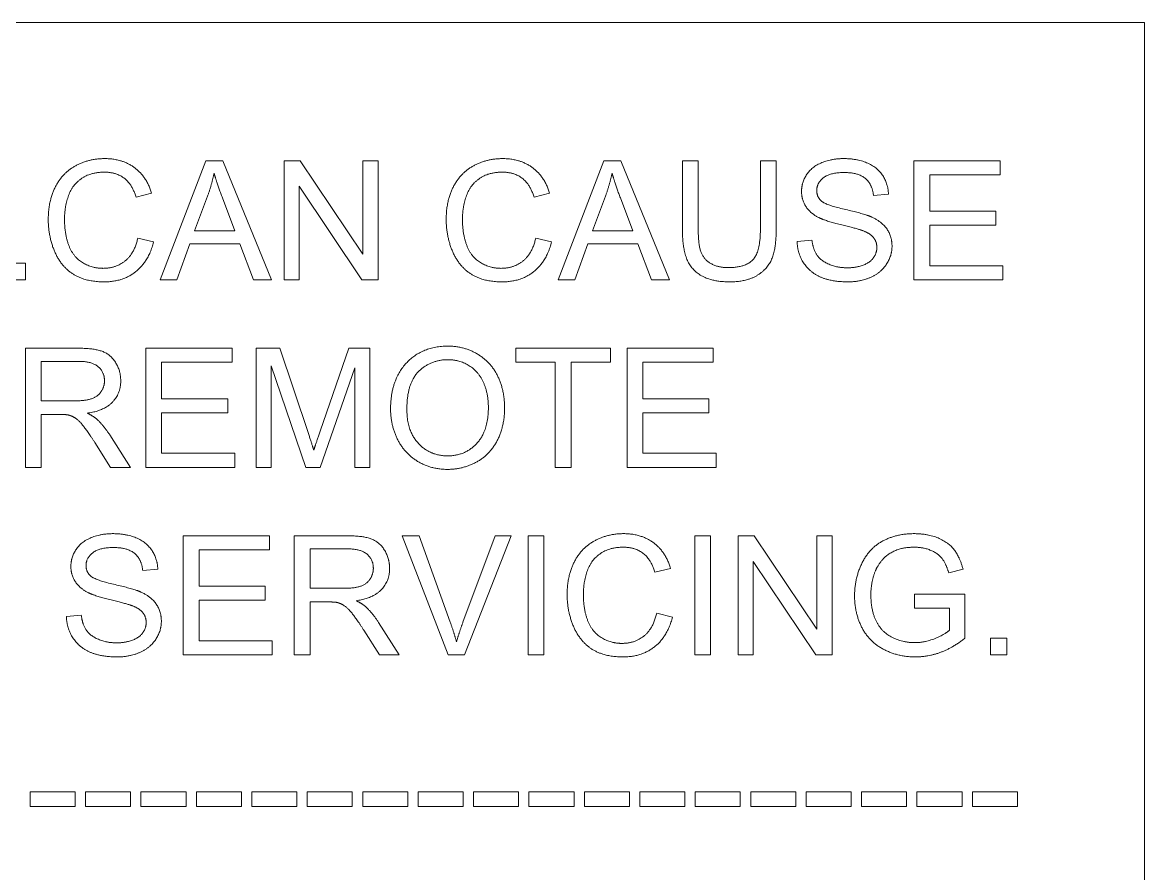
# Model space of a CAD drawing. Extents: x -76427 to 292734, y -42117 to 131250.
# Drawn here: x 14132.25 to 14165.19, y -38305.8 to -38280.8 of the extents above; entities that cross this region are included whole.
import ezdxf

# ---------------------------------------------------------------- set-up
doc = ezdxf.new("R2010")
doc.units = 0
doc.header["$LTSCALE"] = 10
doc.layers.add('XFM7P10PV$0$PV-EQ(50K)', color=252, linetype='Continuous', lineweight=9)
doc.layers.add('XFM7P10PV-200K$0$PV-EQ(50K)', color=22, linetype='Continuous', lineweight=9)

# ---------------------------------------------------------------- blocks, each defined once
blk = doc.blocks.new('XFM7P10PV-200K$0$A$Cf6a59fa3')
for p, q in [((2289.593, 488.833), (2469.593, 488.833)), ((2469.593, 488.833), (2469.593, 438.833)), ((2440.688, 481.271), (2442.032, 484.771)), ((2442.032, 484.771), (2442.534, 484.771)), ((2442.534, 484.771), (2443.963, 481.271)), ((2444.329, 484.771), (2444.804, 484.771)), ((2444.329, 481.271), (2444.329, 484.771)), ((2444.804, 484.771), (2446.645, 482.024)), ((2446.645, 482.024), (2446.645, 484.771)), ((2446.645, 484.771), (2447.087, 484.771)), ((2447.087, 484.771), (2447.087, 481.271)), ((2452.372, 481.271), (2453.717, 484.771)), ((2453.717, 484.771), (2454.218, 484.771)), ((2454.218, 484.771), (2455.648, 481.271)), ((2456.024, 482.749), (2456.024, 484.771)), ((2456.024, 484.771), (2456.488, 484.771)), ((2456.488, 484.771), (2456.488, 482.752)), ((2458.313, 482.752), (2458.313, 484.771)), ((2458.313, 484.771), (2458.777, 484.771)), ((2458.777, 484.771), (2458.777, 482.749)), ((2462.821, 484.771), (2465.356, 484.771)), ((2462.821, 481.271), (2462.821, 484.771)), ((2465.356, 484.771), (2465.356, 484.358)), ((2465.356, 484.358), (2463.286, 484.358)), ((2463.286, 484.358), (2463.286, 483.288)), ((2446.613, 481.271), (2444.772, 484.019)), ((2444.772, 484.019), (2444.772, 481.271)), ((2440.439, 483.814), (2439.983, 483.704)), ((2441.696, 482.707), (2442.083, 483.734)), ((2442.518, 483.678), (2442.886, 482.707)), ((2452.124, 483.814), (2451.668, 483.704)), ((2453.38, 482.707), (2453.767, 483.734)), ((2454.202, 483.678), (2454.57, 482.707)), ((2462.074, 483.787), (2461.632, 483.752)), ((2463.286, 483.288), (2465.225, 483.288)), ((2465.225, 483.288), (2465.225, 482.875)), ((2442.886, 482.707), (2441.696, 482.707)), ((2454.57, 482.707), (2453.38, 482.707)), ((2465.225, 482.875), (2463.286, 482.875)), ((2463.286, 482.875), (2463.286, 481.685)), ((2440.034, 482.501), (2440.498, 482.384)), ((2451.718, 482.501), (2452.183, 482.384)), ((2459.391, 482.397), (2459.828, 482.434)), ((2441.563, 482.33), (2441.178, 481.271)), ((2443.03, 482.33), (2441.563, 482.33)), ((2443.435, 481.271), (2443.03, 482.33)), ((2453.247, 482.33), (2452.863, 481.271)), ((2454.714, 482.33), (2453.247, 482.33)), ((2455.12, 481.271), (2454.714, 482.33)), ((2436.246, 481.759), (2436.734, 481.759)), ((2436.734, 481.759), (2436.734, 481.271)), ((2463.286, 481.685), (2465.436, 481.685)), ((2465.436, 481.685), (2465.436, 481.271)), ((2436.734, 481.271), (2436.246, 481.271)), ((2441.178, 481.271), (2440.688, 481.271)), ((2443.963, 481.271), (2443.435, 481.271)), ((2444.772, 481.271), (2444.329, 481.271)), ((2447.087, 481.271), (2446.613, 481.271)), ((2452.863, 481.271), (2452.372, 481.271)), ((2455.648, 481.271), (2455.12, 481.271)), ((2465.436, 481.271), (2462.821, 481.271)), ((2436.734, 479.263), (2438.287, 479.263)), ((2436.734, 475.763), (2436.734, 479.263)), ((2440.269, 479.263), (2442.803, 479.263)), ((2440.269, 475.763), (2440.269, 479.263)), ((2442.803, 479.263), (2442.803, 478.85)), ((2443.507, 479.263), (2444.204, 479.263)), ((2443.507, 475.763), (2443.507, 479.263)), ((2444.204, 479.263), (2445.033, 476.785)), ((2445.388, 476.828), (2446.228, 479.263)), ((2446.228, 479.263), (2446.85, 479.263)), ((2446.85, 479.263), (2446.85, 475.763)), ((2451.137, 478.85), (2451.137, 479.263)), ((2451.137, 479.263), (2453.911, 479.263)), ((2453.911, 479.263), (2453.911, 478.85)), ((2454.397, 479.263), (2456.931, 479.263)), ((2454.397, 475.763), (2454.397, 479.263)), ((2456.931, 479.263), (2456.931, 478.85)), ((2437.198, 477.719), (2437.198, 478.877)), ((2437.198, 478.877), (2438.305, 478.877)), ((2442.803, 478.85), (2440.733, 478.85)), ((2440.733, 478.85), (2440.733, 477.78)), ((2444.967, 475.763), (2443.953, 478.743)), ((2443.953, 478.743), (2443.953, 475.763)), ((2452.289, 478.85), (2451.137, 478.85)), ((2452.289, 475.763), (2452.289, 478.85)), ((2453.911, 478.85), (2452.754, 478.85)), ((2452.754, 478.85), (2452.754, 475.763)), ((2456.931, 478.85), (2454.861, 478.85)), ((2454.861, 478.85), (2454.861, 477.78)), ((2446.404, 478.692), (2445.383, 475.763)), ((2446.404, 475.763), (2446.404, 478.692)), ((2440.733, 477.78), (2442.672, 477.78)), ((2442.672, 477.78), (2442.672, 477.367)), ((2454.861, 477.78), (2456.8, 477.78)), ((2456.8, 477.78), (2456.8, 477.367)), ((2438.193, 477.719), (2437.198, 477.719)), ((2437.734, 477.319), (2437.198, 477.319)), ((2437.198, 477.319), (2437.198, 475.763)), ((2442.672, 477.367), (2440.733, 477.367)), ((2440.733, 477.367), (2440.733, 476.177)), ((2456.8, 477.367), (2454.861, 477.367)), ((2454.861, 477.367), (2454.861, 476.177)), ((2439.236, 475.763), (2438.772, 476.492)), ((2439.21, 476.716), (2439.815, 475.763)), ((2440.733, 476.177), (2442.883, 476.177)), ((2442.883, 476.177), (2442.883, 475.763)), ((2454.861, 476.177), (2457.011, 476.177)), ((2457.011, 476.177), (2457.011, 475.763)), ((2437.198, 475.763), (2436.734, 475.763)), ((2439.815, 475.763), (2439.236, 475.763)), ((2442.883, 475.763), (2440.269, 475.763)), ((2443.953, 475.763), (2443.507, 475.763)), ((2445.383, 475.763), (2444.967, 475.763)), ((2446.85, 475.763), (2446.404, 475.763)), ((2452.754, 475.763), (2452.289, 475.763)), ((2457.011, 475.763), (2454.397, 475.763)), ((2441.368, 473.755), (2443.902, 473.755)), ((2441.368, 470.255), (2441.368, 473.755)), ((2443.902, 473.755), (2443.902, 473.342)), ((2444.628, 473.755), (2446.18, 473.755)), ((2444.628, 470.255), (2444.628, 473.755)), ((2447.797, 473.755), (2448.298, 473.755)), ((2449.149, 470.255), (2447.797, 473.755)), ((2448.298, 473.755), (2449.208, 471.213)), ((2449.579, 471.213), (2450.526, 473.755)), ((2450.998, 473.755), (2449.627, 470.255)), ((2450.526, 473.755), (2450.998, 473.755)), ((2451.494, 473.755), (2451.959, 473.755)), ((2451.494, 470.255), (2451.494, 473.755)), ((2451.959, 473.755), (2451.959, 470.255)), ((2456.384, 473.755), (2456.848, 473.755)), ((2456.384, 470.255), (2456.384, 473.755)), ((2456.848, 473.755), (2456.848, 470.255)), ((2457.659, 473.755), (2458.134, 473.755)), ((2457.659, 470.255), (2457.659, 473.755)), ((2458.134, 473.755), (2459.975, 471.008)), ((2459.975, 471.008), (2459.975, 473.755)), ((2459.975, 473.755), (2460.418, 473.755)), ((2460.418, 473.755), (2460.418, 470.255)), ((2443.902, 473.342), (2441.832, 473.342)), ((2441.832, 473.342), (2441.832, 472.272)), ((2445.092, 472.211), (2445.092, 473.369)), ((2445.092, 473.369), (2446.199, 473.369)), ((2455.675, 472.798), (2455.218, 472.688)), ((2459.943, 470.255), (2458.102, 473.003)), ((2458.102, 473.003), (2458.102, 470.255)), ((2440.621, 472.771), (2440.178, 472.736)), ((2464.262, 472.776), (2463.846, 472.662)), ((2441.832, 472.272), (2443.771, 472.272)), ((2443.771, 472.272), (2443.771, 471.859)), ((2446.087, 472.211), (2445.092, 472.211)), ((2443.771, 471.859), (2441.832, 471.859)), ((2441.832, 471.859), (2441.832, 470.669)), ((2445.628, 471.811), (2445.092, 471.811)), ((2445.092, 471.811), (2445.092, 470.255)), ((2462.835, 472.04), (2464.315, 472.04)), ((2462.835, 471.627), (2462.835, 472.04)), ((2464.315, 472.04), (2464.315, 470.744)), ((2455.269, 471.485), (2455.733, 471.368)), ((2463.862, 471.627), (2462.835, 471.627)), ((2463.862, 470.978), (2463.862, 471.627)), ((2437.937, 471.381), (2438.375, 471.418)), ((2447.103, 471.208), (2447.709, 470.255)), ((2447.13, 470.255), (2446.666, 470.984)), ((2441.832, 470.669), (2443.982, 470.669)), ((2443.982, 470.669), (2443.982, 470.255)), ((2465.065, 470.744), (2465.553, 470.744)), ((2465.065, 470.255), (2465.065, 470.744)), ((2465.553, 470.744), (2465.553, 470.255)), ((2443.982, 470.255), (2441.368, 470.255)), ((2445.092, 470.255), (2444.628, 470.255)), ((2447.709, 470.255), (2447.13, 470.255)), ((2449.627, 470.255), (2449.149, 470.255)), ((2451.959, 470.255), (2451.494, 470.255)), ((2456.848, 470.255), (2456.384, 470.255)), ((2458.102, 470.255), (2457.659, 470.255)), ((2460.418, 470.255), (2459.943, 470.255)), ((2465.553, 470.255), (2465.065, 470.255)), ((2436.873, 466.231), (2438.196, 466.231)), ((2436.873, 465.798), (2436.873, 466.231)), ((2438.196, 466.231), (2438.196, 465.798)), ((2438.5, 466.231), (2439.823, 466.231)), ((2438.5, 465.798), (2438.5, 466.231)), ((2439.823, 466.231), (2439.823, 465.798)), ((2440.127, 466.231), (2441.451, 466.231)), ((2440.127, 465.798), (2440.127, 466.231)), ((2441.451, 466.231), (2441.451, 465.798)), ((2441.755, 466.231), (2443.078, 466.231)), ((2441.755, 465.798), (2441.755, 466.231)), ((2443.078, 466.231), (2443.078, 465.798)), ((2443.382, 466.231), (2444.705, 466.231)), ((2443.382, 465.798), (2443.382, 466.231)), ((2444.705, 466.231), (2444.705, 465.798)), ((2445.009, 466.231), (2446.332, 466.231)), ((2445.009, 465.798), (2445.009, 466.231)), ((2446.332, 466.231), (2446.332, 465.798)), ((2446.637, 466.231), (2447.96, 466.231)), ((2446.637, 465.798), (2446.637, 466.231)), ((2447.96, 466.231), (2447.96, 465.798)), ((2448.264, 466.231), (2449.587, 466.231)), ((2448.264, 465.798), (2448.264, 466.231)), ((2449.587, 466.231), (2449.587, 465.798)), ((2449.891, 466.231), (2451.214, 466.231)), ((2449.891, 465.798), (2449.891, 466.231)), ((2451.214, 466.231), (2451.214, 465.798)), ((2451.518, 466.231), (2452.842, 466.231)), ((2451.518, 465.798), (2451.518, 466.231)), ((2452.842, 466.231), (2452.842, 465.798)), ((2453.146, 466.231), (2454.469, 466.231)), ((2453.146, 465.798), (2453.146, 466.231)), ((2454.469, 466.231), (2454.469, 465.798)), ((2454.773, 466.231), (2456.096, 466.231)), ((2454.773, 465.798), (2454.773, 466.231)), ((2456.096, 466.231), (2456.096, 465.798)), ((2456.4, 466.231), (2457.723, 466.231)), ((2456.4, 465.798), (2456.4, 466.231)), ((2457.723, 466.231), (2457.723, 465.798)), ((2458.028, 466.231), (2459.351, 466.231)), ((2458.028, 465.798), (2458.028, 466.231)), ((2459.351, 466.231), (2459.351, 465.798)), ((2459.655, 466.231), (2460.978, 466.231)), ((2459.655, 465.798), (2459.655, 466.231)), ((2460.978, 466.231), (2460.978, 465.798)), ((2461.282, 466.231), (2462.605, 466.231)), ((2461.282, 465.798), (2461.282, 466.231)), ((2462.605, 466.231), (2462.605, 465.798)), ((2462.909, 466.231), (2464.233, 466.231)), ((2462.909, 465.798), (2462.909, 466.231)), ((2464.233, 466.231), (2464.233, 465.798)), ((2464.537, 466.231), (2465.86, 466.231)), ((2464.537, 465.798), (2464.537, 466.231)), ((2465.86, 466.231), (2465.86, 465.798)), ((2438.196, 465.798), (2436.873, 465.798)), ((2439.823, 465.798), (2438.5, 465.798)), ((2441.451, 465.798), (2440.127, 465.798)), ((2443.078, 465.798), (2441.755, 465.798)), ((2444.705, 465.798), (2443.382, 465.798)), ((2446.332, 465.798), (2445.009, 465.798)), ((2447.96, 465.798), (2446.637, 465.798)), ((2449.587, 465.798), (2448.264, 465.798)), ((2451.214, 465.798), (2449.891, 465.798)), ((2452.842, 465.798), (2451.518, 465.798)), ((2454.469, 465.798), (2453.146, 465.798)), ((2456.096, 465.798), (2454.773, 465.798)), ((2457.723, 465.798), (2456.4, 465.798)), ((2459.351, 465.798), (2458.028, 465.798)), ((2460.978, 465.798), (2459.655, 465.798)), ((2462.605, 465.798), (2461.282, 465.798)), ((2464.233, 465.798), (2462.909, 465.798)), ((2465.86, 465.798), (2464.537, 465.798))]:
    blk.add_line(p, q)
for points in [[(2437.404, 483.048), (2437.404, 483.595), (2437.822, 484.411), (2438.593, 484.833), (2439.058, 484.833)], [(2439.058, 484.833), (2439.583, 484.833), (2440.298, 484.296), (2440.439, 483.814)], [(2449.088, 483.048), (2449.088, 483.595), (2449.507, 484.411), (2450.278, 484.833), (2450.742, 484.833)], [(2450.742, 484.833), (2451.268, 484.833), (2451.983, 484.296), (2452.124, 483.814)], [(2459.521, 483.867), (2459.521, 484.134), (2459.823, 484.593), (2460.402, 484.833), (2460.757, 484.833)], [(2460.757, 484.833), (2461.146, 484.833), (2461.741, 484.582), (2462.064, 484.094), (2462.074, 483.787)], [(2439.047, 484.435), (2438.644, 484.435), (2438.1, 484.048), (2437.881, 483.397), (2437.881, 483.051)], [(2439.983, 483.704), (2439.861, 484.086), (2439.399, 484.435), (2439.047, 484.435)], [(2442.083, 483.734), (2442.203, 484.067), (2442.272, 484.403)], [(2442.272, 484.403), (2442.352, 484.12), (2442.518, 483.678)], [(2450.731, 484.435), (2450.329, 484.435), (2449.784, 484.048), (2449.566, 483.397), (2449.566, 483.051)], [(2451.668, 483.704), (2451.545, 484.086), (2451.084, 484.435), (2450.731, 484.435)], [(2453.767, 483.734), (2453.887, 484.067), (2453.957, 484.403)], [(2453.957, 484.403), (2454.037, 484.12), (2454.202, 483.678)], [(2460.775, 484.424), (2460.354, 484.424), (2459.967, 484.115), (2459.967, 483.899)], [(2461.632, 483.752), (2461.597, 484.086), (2461.181, 484.424), (2460.775, 484.424)], [(2460.018, 483.107), (2459.767, 483.237), (2459.521, 483.627), (2459.521, 483.867)], [(2459.967, 483.899), (2459.967, 483.71), (2460.103, 483.587)], [(2460.103, 483.587), (2460.239, 483.467), (2461.373, 483.211), (2461.584, 483.115)], [(2439.05, 481.213), (2438.484, 481.213), (2437.774, 481.674), (2437.404, 482.546), (2437.404, 483.048)], [(2437.881, 483.051), (2437.881, 482.605), (2438.143, 481.938), (2438.689, 481.61), (2439.01, 481.61)], [(2450.734, 481.213), (2450.169, 481.213), (2449.459, 481.674), (2449.088, 482.546), (2449.088, 483.048)], [(2449.566, 483.051), (2449.566, 482.605), (2449.827, 481.938), (2450.374, 481.61), (2450.694, 481.61)], [(2461.322, 482.715), (2461.181, 482.771), (2460.212, 483.003), (2460.018, 483.107)], [(2461.584, 483.115), (2461.888, 482.973), (2462.178, 482.541), (2462.178, 482.261)], [(2457.409, 481.213), (2456.918, 481.213), (2456.291, 481.551), (2456.024, 482.194), (2456.024, 482.749)], [(2456.488, 482.752), (2456.488, 482.298), (2456.656, 481.866), (2457.07, 481.631), (2457.369, 481.631)], [(2457.369, 481.631), (2457.878, 481.631), (2458.313, 482.096), (2458.313, 482.752)], [(2458.777, 482.749), (2458.777, 482.221), (2458.54, 481.602), (2457.915, 481.213), (2457.409, 481.213)], [(2461.733, 482.221), (2461.733, 482.386), (2461.544, 482.632), (2461.322, 482.715)], [(2439.01, 481.61), (2439.399, 481.61), (2439.938, 482.058), (2440.034, 482.501)], [(2440.498, 482.384), (2440.351, 481.813), (2439.596, 481.213), (2439.05, 481.213)], [(2450.694, 481.61), (2451.084, 481.61), (2451.622, 482.058), (2451.718, 482.501)], [(2452.183, 482.384), (2452.036, 481.813), (2451.281, 481.213), (2450.734, 481.213)], [(2460.885, 481.213), (2460.407, 481.213), (2459.767, 481.49), (2459.401, 482.045), (2459.391, 482.397)], [(2459.828, 482.434), (2459.86, 482.17), (2460.087, 481.834), (2460.564, 481.626), (2460.863, 481.626)], [(2460.863, 481.626), (2461.127, 481.626), (2461.536, 481.783), (2461.733, 482.058), (2461.733, 482.221)], [(2462.178, 482.261), (2462.178, 481.981), (2461.858, 481.487), (2461.258, 481.213), (2460.885, 481.213)], [(2438.287, 479.263), (2438.754, 479.263), (2439.242, 479.074), (2439.532, 478.596), (2439.532, 478.308)], [(2447.455, 477.468), (2447.455, 478.34), (2448.392, 479.325), (2449.131, 479.325)], [(2449.131, 479.325), (2449.616, 479.325), (2450.395, 478.861), (2450.803, 478.034), (2450.803, 477.508)], [(2438.305, 478.877), (2438.695, 478.877), (2439.055, 478.556), (2439.055, 478.308)], [(2447.933, 477.463), (2447.933, 478.252), (2448.643, 478.927), (2449.133, 478.927)], [(2449.133, 478.927), (2449.48, 478.927), (2450.038, 478.578), (2450.326, 477.94), (2450.326, 477.513)], [(2439.055, 478.308), (2439.055, 478.14), (2438.868, 477.849), (2438.511, 477.719), (2438.193, 477.719)], [(2439.532, 478.308), (2439.532, 477.935), (2439.05, 477.425), (2438.548, 477.356)], [(2449.131, 475.705), (2448.635, 475.705), (2447.856, 476.182), (2447.455, 477.006), (2447.455, 477.468)], [(2449.128, 476.102), (2448.613, 476.102), (2447.933, 476.83), (2447.933, 477.463)], [(2450.326, 477.513), (2450.326, 476.836), (2449.651, 476.102), (2449.128, 476.102)], [(2450.803, 477.508), (2450.803, 476.977), (2450.374, 476.137), (2449.584, 475.705), (2449.131, 475.705)], [(2437.993, 477.303), (2437.913, 477.319), (2437.734, 477.319)], [(2438.772, 476.492), (2438.569, 476.806), (2438.308, 477.14), (2438.1, 477.276), (2437.993, 477.303)], [(2438.548, 477.356), (2438.73, 477.268), (2438.826, 477.183)], [(2438.826, 477.183), (2439.028, 476.996), (2439.21, 476.716)], [(2445.033, 476.785), (2445.148, 476.438), (2445.201, 476.268)], [(2445.201, 476.268), (2445.26, 476.457), (2445.388, 476.828)], [(2438.068, 472.851), (2438.068, 473.118), (2438.369, 473.577), (2438.948, 473.817), (2439.303, 473.817)], [(2439.303, 473.817), (2439.693, 473.817), (2440.287, 473.566), (2440.61, 473.078), (2440.621, 472.771)], [(2452.639, 472.032), (2452.639, 472.579), (2453.058, 473.395), (2453.829, 473.817), (2454.293, 473.817)], [(2454.293, 473.817), (2454.818, 473.817), (2455.533, 473.281), (2455.675, 472.798)], [(2461.079, 471.989), (2461.079, 472.502), (2461.506, 473.387), (2462.309, 473.817), (2462.832, 473.817)], [(2462.832, 473.817), (2463.211, 473.817), (2463.824, 473.571), (2464.171, 473.131), (2464.262, 472.776)], [(2446.18, 473.755), (2446.647, 473.755), (2447.135, 473.566), (2447.426, 473.088), (2447.426, 472.8)], [(2439.322, 473.409), (2438.9, 473.409), (2438.513, 473.099), (2438.513, 472.883)], [(2440.178, 472.736), (2440.143, 473.07), (2439.727, 473.409), (2439.322, 473.409)], [(2446.199, 473.369), (2446.588, 473.369), (2446.949, 473.048), (2446.949, 472.8)], [(2454.282, 473.419), (2453.879, 473.419), (2453.335, 473.032), (2453.116, 472.382), (2453.116, 472.035)], [(2455.218, 472.688), (2455.096, 473.07), (2454.634, 473.419), (2454.282, 473.419)], [(2462.835, 473.419), (2462.517, 473.419), (2462.053, 473.227), (2461.77, 472.91), (2461.69, 472.723)], [(2463.846, 472.662), (2463.766, 472.928), (2463.534, 473.235), (2463.099, 473.419), (2462.835, 473.419)], [(2438.564, 472.091), (2438.313, 472.221), (2438.068, 472.611), (2438.068, 472.851)], [(2438.513, 472.883), (2438.513, 472.694), (2438.649, 472.571)], [(2446.949, 472.8), (2446.949, 472.632), (2446.762, 472.342), (2446.404, 472.211), (2446.087, 472.211)], [(2447.426, 472.8), (2447.426, 472.427), (2446.943, 471.917), (2446.442, 471.848)], [(2438.649, 472.571), (2438.786, 472.451), (2439.919, 472.195), (2440.13, 472.099)], [(2461.69, 472.723), (2461.557, 472.398), (2461.557, 472.019)], [(2439.869, 471.699), (2439.727, 471.755), (2438.759, 471.987), (2438.564, 472.091)], [(2440.13, 472.099), (2440.434, 471.957), (2440.725, 471.525), (2440.725, 471.245)], [(2445.887, 471.795), (2445.807, 471.811), (2445.628, 471.811)], [(2446.442, 471.848), (2446.623, 471.76), (2446.719, 471.675)], [(2454.285, 470.197), (2453.719, 470.197), (2453.01, 470.658), (2452.639, 471.531), (2452.639, 472.032)], [(2453.116, 472.035), (2453.116, 471.589), (2453.378, 470.922), (2453.925, 470.594), (2454.245, 470.594)], [(2462.867, 470.197), (2462.352, 470.197), (2461.509, 470.64), (2461.079, 471.475), (2461.079, 471.989)], [(2461.557, 472.019), (2461.557, 471.552), (2461.88, 470.92), (2462.496, 470.616), (2462.84, 470.616)], [(2440.279, 471.205), (2440.279, 471.37), (2440.09, 471.616), (2439.869, 471.699)], [(2446.666, 470.984), (2446.463, 471.298), (2446.202, 471.632), (2445.994, 471.768), (2445.887, 471.795)], [(2446.719, 471.675), (2446.922, 471.488), (2447.103, 471.208)], [(2454.245, 470.594), (2454.634, 470.594), (2455.173, 471.042), (2455.269, 471.485)], [(2439.431, 470.197), (2438.954, 470.197), (2438.313, 470.474), (2437.948, 471.029), (2437.937, 471.381)], [(2438.375, 471.418), (2438.407, 471.154), (2438.633, 470.818), (2439.111, 470.61), (2439.41, 470.61)], [(2439.41, 470.61), (2439.674, 470.61), (2440.082, 470.768), (2440.279, 471.042), (2440.279, 471.205)], [(2440.725, 471.245), (2440.725, 470.965), (2440.405, 470.471), (2439.805, 470.197), (2439.431, 470.197)], [(2449.208, 471.213), (2449.318, 470.909), (2449.392, 470.642)], [(2449.392, 470.642), (2449.472, 470.928), (2449.579, 471.213)], [(2455.733, 471.368), (2455.587, 470.797), (2454.832, 470.197), (2454.285, 470.197)], [(2462.84, 470.616), (2463.141, 470.616), (2463.715, 470.848), (2463.862, 470.978)], [(2464.315, 470.744), (2463.974, 470.471), (2463.248, 470.197), (2462.867, 470.197)]]:
    blk.add_open_spline(points, degree=2)
blk = doc.blocks.new('XFM7P10PV-200K')
at = {"layer": 'XFM7P10PV-200K$0$PV-EQ(50K)'}
blk.add_blockref('XFM7P10PV-200K$0$A$Cf6a59fa3', (11695.6, -38769.632), dxfattribs=at)
blk = doc.blocks.new('XFM7P10PV$0$A$Cf6a59fa3')
for p, q in [((2289.593, 488.833), (2469.593, 488.833)), ((2469.593, 488.833), (2469.593, 438.833)), ((2440.688, 481.271), (2442.032, 484.771)), ((2442.032, 484.771), (2442.534, 484.771)), ((2442.534, 484.771), (2443.963, 481.271)), ((2444.329, 484.771), (2444.804, 484.771)), ((2444.329, 481.271), (2444.329, 484.771)), ((2444.804, 484.771), (2446.645, 482.024)), ((2446.645, 482.024), (2446.645, 484.771)), ((2446.645, 484.771), (2447.087, 484.771)), ((2447.087, 484.771), (2447.087, 481.271)), ((2452.372, 481.271), (2453.717, 484.771)), ((2453.717, 484.771), (2454.218, 484.771)), ((2454.218, 484.771), (2455.648, 481.271)), ((2456.024, 482.749), (2456.024, 484.771)), ((2456.024, 484.771), (2456.488, 484.771)), ((2456.488, 484.771), (2456.488, 482.752)), ((2458.313, 482.752), (2458.313, 484.771)), ((2458.313, 484.771), (2458.777, 484.771)), ((2458.777, 484.771), (2458.777, 482.749)), ((2462.821, 484.771), (2465.356, 484.771)), ((2462.821, 481.271), (2462.821, 484.771)), ((2465.356, 484.771), (2465.356, 484.358)), ((2465.356, 484.358), (2463.286, 484.358)), ((2463.286, 484.358), (2463.286, 483.288)), ((2446.613, 481.271), (2444.772, 484.019)), ((2444.772, 484.019), (2444.772, 481.271)), ((2440.439, 483.814), (2439.983, 483.704)), ((2441.696, 482.707), (2442.083, 483.734)), ((2442.518, 483.678), (2442.886, 482.707)), ((2452.124, 483.814), (2451.668, 483.704)), ((2453.38, 482.707), (2453.767, 483.734)), ((2454.202, 483.678), (2454.57, 482.707)), ((2462.074, 483.787), (2461.632, 483.752)), ((2463.286, 483.288), (2465.225, 483.288)), ((2465.225, 483.288), (2465.225, 482.875)), ((2442.886, 482.707), (2441.696, 482.707)), ((2454.57, 482.707), (2453.38, 482.707)), ((2465.225, 482.875), (2463.286, 482.875)), ((2463.286, 482.875), (2463.286, 481.685)), ((2440.034, 482.501), (2440.498, 482.384)), ((2451.718, 482.501), (2452.183, 482.384)), ((2459.391, 482.397), (2459.828, 482.434)), ((2441.563, 482.33), (2441.178, 481.271)), ((2443.03, 482.33), (2441.563, 482.33)), ((2443.435, 481.271), (2443.03, 482.33)), ((2453.247, 482.33), (2452.863, 481.271)), ((2454.714, 482.33), (2453.247, 482.33)), ((2455.12, 481.271), (2454.714, 482.33)), ((2436.246, 481.759), (2436.734, 481.759)), ((2436.734, 481.759), (2436.734, 481.271)), ((2463.286, 481.685), (2465.436, 481.685)), ((2465.436, 481.685), (2465.436, 481.271)), ((2436.734, 481.271), (2436.246, 481.271)), ((2441.178, 481.271), (2440.688, 481.271)), ((2443.963, 481.271), (2443.435, 481.271)), ((2444.772, 481.271), (2444.329, 481.271)), ((2447.087, 481.271), (2446.613, 481.271)), ((2452.863, 481.271), (2452.372, 481.271)), ((2455.648, 481.271), (2455.12, 481.271)), ((2465.436, 481.271), (2462.821, 481.271)), ((2436.734, 479.263), (2438.287, 479.263)), ((2436.734, 475.763), (2436.734, 479.263)), ((2440.269, 479.263), (2442.803, 479.263)), ((2440.269, 475.763), (2440.269, 479.263)), ((2442.803, 479.263), (2442.803, 478.85)), ((2443.507, 479.263), (2444.204, 479.263)), ((2443.507, 475.763), (2443.507, 479.263)), ((2444.204, 479.263), (2445.033, 476.785)), ((2445.388, 476.828), (2446.228, 479.263)), ((2446.228, 479.263), (2446.85, 479.263)), ((2446.85, 479.263), (2446.85, 475.763)), ((2451.137, 478.85), (2451.137, 479.263)), ((2451.137, 479.263), (2453.911, 479.263)), ((2453.911, 479.263), (2453.911, 478.85)), ((2454.397, 479.263), (2456.931, 479.263)), ((2454.397, 475.763), (2454.397, 479.263)), ((2456.931, 479.263), (2456.931, 478.85)), ((2437.198, 477.719), (2437.198, 478.877)), ((2437.198, 478.877), (2438.305, 478.877)), ((2442.803, 478.85), (2440.733, 478.85)), ((2440.733, 478.85), (2440.733, 477.78)), ((2444.967, 475.763), (2443.953, 478.743)), ((2443.953, 478.743), (2443.953, 475.763)), ((2452.289, 478.85), (2451.137, 478.85)), ((2452.289, 475.763), (2452.289, 478.85)), ((2453.911, 478.85), (2452.754, 478.85)), ((2452.754, 478.85), (2452.754, 475.763)), ((2456.931, 478.85), (2454.861, 478.85)), ((2454.861, 478.85), (2454.861, 477.78)), ((2446.404, 478.692), (2445.383, 475.763)), ((2446.404, 475.763), (2446.404, 478.692)), ((2440.733, 477.78), (2442.672, 477.78)), ((2442.672, 477.78), (2442.672, 477.367)), ((2454.861, 477.78), (2456.8, 477.78)), ((2456.8, 477.78), (2456.8, 477.367)), ((2438.193, 477.719), (2437.198, 477.719)), ((2437.734, 477.319), (2437.198, 477.319)), ((2437.198, 477.319), (2437.198, 475.763)), ((2442.672, 477.367), (2440.733, 477.367)), ((2440.733, 477.367), (2440.733, 476.177)), ((2456.8, 477.367), (2454.861, 477.367)), ((2454.861, 477.367), (2454.861, 476.177)), ((2439.236, 475.763), (2438.772, 476.492)), ((2439.21, 476.716), (2439.815, 475.763)), ((2440.733, 476.177), (2442.883, 476.177)), ((2442.883, 476.177), (2442.883, 475.763)), ((2454.861, 476.177), (2457.011, 476.177)), ((2457.011, 476.177), (2457.011, 475.763)), ((2437.198, 475.763), (2436.734, 475.763)), ((2439.815, 475.763), (2439.236, 475.763)), ((2442.883, 475.763), (2440.269, 475.763)), ((2443.953, 475.763), (2443.507, 475.763)), ((2445.383, 475.763), (2444.967, 475.763)), ((2446.85, 475.763), (2446.404, 475.763)), ((2452.754, 475.763), (2452.289, 475.763)), ((2457.011, 475.763), (2454.397, 475.763)), ((2441.368, 473.755), (2443.902, 473.755)), ((2441.368, 470.255), (2441.368, 473.755)), ((2443.902, 473.755), (2443.902, 473.342)), ((2444.628, 473.755), (2446.18, 473.755)), ((2444.628, 470.255), (2444.628, 473.755)), ((2447.797, 473.755), (2448.298, 473.755)), ((2449.149, 470.255), (2447.797, 473.755)), ((2448.298, 473.755), (2449.208, 471.213)), ((2449.579, 471.213), (2450.526, 473.755)), ((2450.998, 473.755), (2449.627, 470.255)), ((2450.526, 473.755), (2450.998, 473.755)), ((2451.494, 473.755), (2451.959, 473.755)), ((2451.494, 470.255), (2451.494, 473.755)), ((2451.959, 473.755), (2451.959, 470.255)), ((2456.384, 473.755), (2456.848, 473.755)), ((2456.384, 470.255), (2456.384, 473.755)), ((2456.848, 473.755), (2456.848, 470.255)), ((2457.659, 473.755), (2458.134, 473.755)), ((2457.659, 470.255), (2457.659, 473.755)), ((2458.134, 473.755), (2459.975, 471.008)), ((2459.975, 471.008), (2459.975, 473.755)), ((2459.975, 473.755), (2460.418, 473.755)), ((2460.418, 473.755), (2460.418, 470.255)), ((2443.902, 473.342), (2441.832, 473.342)), ((2441.832, 473.342), (2441.832, 472.272)), ((2445.092, 472.211), (2445.092, 473.369)), ((2445.092, 473.369), (2446.199, 473.369)), ((2455.675, 472.798), (2455.218, 472.688)), ((2459.943, 470.255), (2458.102, 473.003)), ((2458.102, 473.003), (2458.102, 470.255)), ((2440.621, 472.771), (2440.178, 472.736)), ((2464.262, 472.776), (2463.846, 472.662)), ((2441.832, 472.272), (2443.771, 472.272)), ((2443.771, 472.272), (2443.771, 471.859)), ((2446.087, 472.211), (2445.092, 472.211)), ((2443.771, 471.859), (2441.832, 471.859)), ((2441.832, 471.859), (2441.832, 470.669)), ((2445.628, 471.811), (2445.092, 471.811)), ((2445.092, 471.811), (2445.092, 470.255)), ((2462.835, 472.04), (2464.315, 472.04)), ((2462.835, 471.627), (2462.835, 472.04)), ((2464.315, 472.04), (2464.315, 470.744)), ((2455.269, 471.485), (2455.733, 471.368)), ((2463.862, 471.627), (2462.835, 471.627)), ((2463.862, 470.978), (2463.862, 471.627)), ((2437.937, 471.381), (2438.375, 471.418)), ((2447.103, 471.208), (2447.709, 470.255)), ((2447.13, 470.255), (2446.666, 470.984)), ((2441.832, 470.669), (2443.982, 470.669)), ((2443.982, 470.669), (2443.982, 470.255)), ((2465.065, 470.744), (2465.553, 470.744)), ((2465.065, 470.255), (2465.065, 470.744)), ((2465.553, 470.744), (2465.553, 470.255)), ((2443.982, 470.255), (2441.368, 470.255)), ((2445.092, 470.255), (2444.628, 470.255)), ((2447.709, 470.255), (2447.13, 470.255)), ((2449.627, 470.255), (2449.149, 470.255)), ((2451.959, 470.255), (2451.494, 470.255)), ((2456.848, 470.255), (2456.384, 470.255)), ((2458.102, 470.255), (2457.659, 470.255)), ((2460.418, 470.255), (2459.943, 470.255)), ((2465.553, 470.255), (2465.065, 470.255)), ((2436.873, 466.231), (2438.196, 466.231)), ((2436.873, 465.798), (2436.873, 466.231)), ((2438.196, 466.231), (2438.196, 465.798)), ((2438.5, 466.231), (2439.823, 466.231)), ((2438.5, 465.798), (2438.5, 466.231)), ((2439.823, 466.231), (2439.823, 465.798)), ((2440.127, 466.231), (2441.451, 466.231)), ((2440.127, 465.798), (2440.127, 466.231)), ((2441.451, 466.231), (2441.451, 465.798)), ((2441.755, 466.231), (2443.078, 466.231)), ((2441.755, 465.798), (2441.755, 466.231)), ((2443.078, 466.231), (2443.078, 465.798)), ((2443.382, 466.231), (2444.705, 466.231)), ((2443.382, 465.798), (2443.382, 466.231)), ((2444.705, 466.231), (2444.705, 465.798)), ((2445.009, 466.231), (2446.332, 466.231)), ((2445.009, 465.798), (2445.009, 466.231)), ((2446.332, 466.231), (2446.332, 465.798)), ((2446.637, 466.231), (2447.96, 466.231)), ((2446.637, 465.798), (2446.637, 466.231)), ((2447.96, 466.231), (2447.96, 465.798)), ((2448.264, 466.231), (2449.587, 466.231)), ((2448.264, 465.798), (2448.264, 466.231)), ((2449.587, 466.231), (2449.587, 465.798)), ((2449.891, 466.231), (2451.214, 466.231)), ((2449.891, 465.798), (2449.891, 466.231)), ((2451.214, 466.231), (2451.214, 465.798)), ((2451.518, 466.231), (2452.842, 466.231)), ((2451.518, 465.798), (2451.518, 466.231)), ((2452.842, 466.231), (2452.842, 465.798)), ((2453.146, 466.231), (2454.469, 466.231)), ((2453.146, 465.798), (2453.146, 466.231)), ((2454.469, 466.231), (2454.469, 465.798)), ((2454.773, 466.231), (2456.096, 466.231)), ((2454.773, 465.798), (2454.773, 466.231)), ((2456.096, 466.231), (2456.096, 465.798)), ((2456.4, 466.231), (2457.723, 466.231)), ((2456.4, 465.798), (2456.4, 466.231)), ((2457.723, 466.231), (2457.723, 465.798)), ((2458.028, 466.231), (2459.351, 466.231)), ((2458.028, 465.798), (2458.028, 466.231)), ((2459.351, 466.231), (2459.351, 465.798)), ((2459.655, 466.231), (2460.978, 466.231)), ((2459.655, 465.798), (2459.655, 466.231)), ((2460.978, 466.231), (2460.978, 465.798)), ((2461.282, 466.231), (2462.605, 466.231)), ((2461.282, 465.798), (2461.282, 466.231)), ((2462.605, 466.231), (2462.605, 465.798)), ((2462.909, 466.231), (2464.233, 466.231)), ((2462.909, 465.798), (2462.909, 466.231)), ((2464.233, 466.231), (2464.233, 465.798)), ((2464.537, 466.231), (2465.86, 466.231)), ((2464.537, 465.798), (2464.537, 466.231)), ((2465.86, 466.231), (2465.86, 465.798)), ((2438.196, 465.798), (2436.873, 465.798)), ((2439.823, 465.798), (2438.5, 465.798)), ((2441.451, 465.798), (2440.127, 465.798)), ((2443.078, 465.798), (2441.755, 465.798)), ((2444.705, 465.798), (2443.382, 465.798)), ((2446.332, 465.798), (2445.009, 465.798)), ((2447.96, 465.798), (2446.637, 465.798)), ((2449.587, 465.798), (2448.264, 465.798)), ((2451.214, 465.798), (2449.891, 465.798)), ((2452.842, 465.798), (2451.518, 465.798)), ((2454.469, 465.798), (2453.146, 465.798)), ((2456.096, 465.798), (2454.773, 465.798)), ((2457.723, 465.798), (2456.4, 465.798)), ((2459.351, 465.798), (2458.028, 465.798)), ((2460.978, 465.798), (2459.655, 465.798)), ((2462.605, 465.798), (2461.282, 465.798)), ((2464.233, 465.798), (2462.909, 465.798)), ((2465.86, 465.798), (2464.537, 465.798))]:
    blk.add_line(p, q)
for points in [[(2437.404, 483.048), (2437.404, 483.595), (2437.822, 484.411), (2438.593, 484.833), (2439.058, 484.833)], [(2439.058, 484.833), (2439.583, 484.833), (2440.298, 484.296), (2440.439, 483.814)], [(2449.088, 483.048), (2449.088, 483.595), (2449.507, 484.411), (2450.278, 484.833), (2450.742, 484.833)], [(2450.742, 484.833), (2451.268, 484.833), (2451.983, 484.296), (2452.124, 483.814)], [(2459.521, 483.867), (2459.521, 484.134), (2459.823, 484.593), (2460.402, 484.833), (2460.757, 484.833)], [(2460.757, 484.833), (2461.146, 484.833), (2461.741, 484.582), (2462.064, 484.094), (2462.074, 483.787)], [(2439.047, 484.435), (2438.644, 484.435), (2438.1, 484.048), (2437.881, 483.397), (2437.881, 483.051)], [(2439.983, 483.704), (2439.861, 484.086), (2439.399, 484.435), (2439.047, 484.435)], [(2442.083, 483.734), (2442.203, 484.067), (2442.272, 484.403)], [(2442.272, 484.403), (2442.352, 484.12), (2442.518, 483.678)], [(2450.731, 484.435), (2450.329, 484.435), (2449.784, 484.048), (2449.566, 483.397), (2449.566, 483.051)], [(2451.668, 483.704), (2451.545, 484.086), (2451.084, 484.435), (2450.731, 484.435)], [(2453.767, 483.734), (2453.887, 484.067), (2453.957, 484.403)], [(2453.957, 484.403), (2454.037, 484.12), (2454.202, 483.678)], [(2460.775, 484.424), (2460.354, 484.424), (2459.967, 484.115), (2459.967, 483.899)], [(2461.632, 483.752), (2461.597, 484.086), (2461.181, 484.424), (2460.775, 484.424)], [(2460.018, 483.107), (2459.767, 483.237), (2459.521, 483.627), (2459.521, 483.867)], [(2459.967, 483.899), (2459.967, 483.71), (2460.103, 483.587)], [(2460.103, 483.587), (2460.239, 483.467), (2461.373, 483.211), (2461.584, 483.115)], [(2439.05, 481.213), (2438.484, 481.213), (2437.774, 481.674), (2437.404, 482.546), (2437.404, 483.048)], [(2437.881, 483.051), (2437.881, 482.605), (2438.143, 481.938), (2438.689, 481.61), (2439.01, 481.61)], [(2450.734, 481.213), (2450.169, 481.213), (2449.459, 481.674), (2449.088, 482.546), (2449.088, 483.048)], [(2449.566, 483.051), (2449.566, 482.605), (2449.827, 481.938), (2450.374, 481.61), (2450.694, 481.61)], [(2461.322, 482.715), (2461.181, 482.771), (2460.212, 483.003), (2460.018, 483.107)], [(2461.584, 483.115), (2461.888, 482.973), (2462.178, 482.541), (2462.178, 482.261)], [(2457.409, 481.213), (2456.918, 481.213), (2456.291, 481.551), (2456.024, 482.194), (2456.024, 482.749)], [(2456.488, 482.752), (2456.488, 482.298), (2456.656, 481.866), (2457.07, 481.631), (2457.369, 481.631)], [(2457.369, 481.631), (2457.878, 481.631), (2458.313, 482.096), (2458.313, 482.752)], [(2458.777, 482.749), (2458.777, 482.221), (2458.54, 481.602), (2457.915, 481.213), (2457.409, 481.213)], [(2461.733, 482.221), (2461.733, 482.386), (2461.544, 482.632), (2461.322, 482.715)], [(2439.01, 481.61), (2439.399, 481.61), (2439.938, 482.058), (2440.034, 482.501)], [(2440.498, 482.384), (2440.351, 481.813), (2439.596, 481.213), (2439.05, 481.213)], [(2450.694, 481.61), (2451.084, 481.61), (2451.622, 482.058), (2451.718, 482.501)], [(2452.183, 482.384), (2452.036, 481.813), (2451.281, 481.213), (2450.734, 481.213)], [(2460.885, 481.213), (2460.407, 481.213), (2459.767, 481.49), (2459.401, 482.045), (2459.391, 482.397)], [(2459.828, 482.434), (2459.86, 482.17), (2460.087, 481.834), (2460.564, 481.626), (2460.863, 481.626)], [(2460.863, 481.626), (2461.127, 481.626), (2461.536, 481.783), (2461.733, 482.058), (2461.733, 482.221)], [(2462.178, 482.261), (2462.178, 481.981), (2461.858, 481.487), (2461.258, 481.213), (2460.885, 481.213)], [(2438.287, 479.263), (2438.754, 479.263), (2439.242, 479.074), (2439.532, 478.596), (2439.532, 478.308)], [(2447.455, 477.468), (2447.455, 478.34), (2448.392, 479.325), (2449.131, 479.325)], [(2449.131, 479.325), (2449.616, 479.325), (2450.395, 478.861), (2450.803, 478.034), (2450.803, 477.508)], [(2438.305, 478.877), (2438.695, 478.877), (2439.055, 478.556), (2439.055, 478.308)], [(2447.933, 477.463), (2447.933, 478.252), (2448.643, 478.927), (2449.133, 478.927)], [(2449.133, 478.927), (2449.48, 478.927), (2450.038, 478.578), (2450.326, 477.94), (2450.326, 477.513)], [(2439.055, 478.308), (2439.055, 478.14), (2438.868, 477.849), (2438.511, 477.719), (2438.193, 477.719)], [(2439.532, 478.308), (2439.532, 477.935), (2439.05, 477.425), (2438.548, 477.356)], [(2449.131, 475.705), (2448.635, 475.705), (2447.856, 476.182), (2447.455, 477.006), (2447.455, 477.468)], [(2449.128, 476.102), (2448.613, 476.102), (2447.933, 476.83), (2447.933, 477.463)], [(2450.326, 477.513), (2450.326, 476.836), (2449.651, 476.102), (2449.128, 476.102)], [(2450.803, 477.508), (2450.803, 476.977), (2450.374, 476.137), (2449.584, 475.705), (2449.131, 475.705)], [(2437.993, 477.303), (2437.913, 477.319), (2437.734, 477.319)], [(2438.772, 476.492), (2438.569, 476.806), (2438.308, 477.14), (2438.1, 477.276), (2437.993, 477.303)], [(2438.548, 477.356), (2438.73, 477.268), (2438.826, 477.183)], [(2438.826, 477.183), (2439.028, 476.996), (2439.21, 476.716)], [(2445.033, 476.785), (2445.148, 476.438), (2445.201, 476.268)], [(2445.201, 476.268), (2445.26, 476.457), (2445.388, 476.828)], [(2438.068, 472.851), (2438.068, 473.118), (2438.369, 473.577), (2438.948, 473.817), (2439.303, 473.817)], [(2439.303, 473.817), (2439.693, 473.817), (2440.287, 473.566), (2440.61, 473.078), (2440.621, 472.771)], [(2452.639, 472.032), (2452.639, 472.579), (2453.058, 473.395), (2453.829, 473.817), (2454.293, 473.817)], [(2454.293, 473.817), (2454.818, 473.817), (2455.533, 473.281), (2455.675, 472.798)], [(2461.079, 471.989), (2461.079, 472.502), (2461.506, 473.387), (2462.309, 473.817), (2462.832, 473.817)], [(2462.832, 473.817), (2463.211, 473.817), (2463.824, 473.571), (2464.171, 473.131), (2464.262, 472.776)], [(2446.18, 473.755), (2446.647, 473.755), (2447.135, 473.566), (2447.426, 473.088), (2447.426, 472.8)], [(2439.322, 473.409), (2438.9, 473.409), (2438.513, 473.099), (2438.513, 472.883)], [(2440.178, 472.736), (2440.143, 473.07), (2439.727, 473.409), (2439.322, 473.409)], [(2446.199, 473.369), (2446.588, 473.369), (2446.949, 473.048), (2446.949, 472.8)], [(2454.282, 473.419), (2453.879, 473.419), (2453.335, 473.032), (2453.116, 472.382), (2453.116, 472.035)], [(2455.218, 472.688), (2455.096, 473.07), (2454.634, 473.419), (2454.282, 473.419)], [(2462.835, 473.419), (2462.517, 473.419), (2462.053, 473.227), (2461.77, 472.91), (2461.69, 472.723)], [(2463.846, 472.662), (2463.766, 472.928), (2463.534, 473.235), (2463.099, 473.419), (2462.835, 473.419)], [(2438.564, 472.091), (2438.313, 472.221), (2438.068, 472.611), (2438.068, 472.851)], [(2438.513, 472.883), (2438.513, 472.694), (2438.649, 472.571)], [(2446.949, 472.8), (2446.949, 472.632), (2446.762, 472.342), (2446.404, 472.211), (2446.087, 472.211)], [(2447.426, 472.8), (2447.426, 472.427), (2446.943, 471.917), (2446.442, 471.848)], [(2438.649, 472.571), (2438.786, 472.451), (2439.919, 472.195), (2440.13, 472.099)], [(2461.69, 472.723), (2461.557, 472.398), (2461.557, 472.019)], [(2439.869, 471.699), (2439.727, 471.755), (2438.759, 471.987), (2438.564, 472.091)], [(2440.13, 472.099), (2440.434, 471.957), (2440.725, 471.525), (2440.725, 471.245)], [(2445.887, 471.795), (2445.807, 471.811), (2445.628, 471.811)], [(2446.442, 471.848), (2446.623, 471.76), (2446.719, 471.675)], [(2454.285, 470.197), (2453.719, 470.197), (2453.01, 470.658), (2452.639, 471.531), (2452.639, 472.032)], [(2453.116, 472.035), (2453.116, 471.589), (2453.378, 470.922), (2453.925, 470.594), (2454.245, 470.594)], [(2462.867, 470.197), (2462.352, 470.197), (2461.509, 470.64), (2461.079, 471.475), (2461.079, 471.989)], [(2461.557, 472.019), (2461.557, 471.552), (2461.88, 470.92), (2462.496, 470.616), (2462.84, 470.616)], [(2440.279, 471.205), (2440.279, 471.37), (2440.09, 471.616), (2439.869, 471.699)], [(2446.666, 470.984), (2446.463, 471.298), (2446.202, 471.632), (2445.994, 471.768), (2445.887, 471.795)], [(2446.719, 471.675), (2446.922, 471.488), (2447.103, 471.208)], [(2454.245, 470.594), (2454.634, 470.594), (2455.173, 471.042), (2455.269, 471.485)], [(2439.431, 470.197), (2438.954, 470.197), (2438.313, 470.474), (2437.948, 471.029), (2437.937, 471.381)], [(2438.375, 471.418), (2438.407, 471.154), (2438.633, 470.818), (2439.111, 470.61), (2439.41, 470.61)], [(2439.41, 470.61), (2439.674, 470.61), (2440.082, 470.768), (2440.279, 471.042), (2440.279, 471.205)], [(2440.725, 471.245), (2440.725, 470.965), (2440.405, 470.471), (2439.805, 470.197), (2439.431, 470.197)], [(2449.208, 471.213), (2449.318, 470.909), (2449.392, 470.642)], [(2449.392, 470.642), (2449.472, 470.928), (2449.579, 471.213)], [(2455.733, 471.368), (2455.587, 470.797), (2454.832, 470.197), (2454.285, 470.197)], [(2462.84, 470.616), (2463.141, 470.616), (2463.715, 470.848), (2463.862, 470.978)], [(2464.315, 470.744), (2463.974, 470.471), (2463.248, 470.197), (2462.867, 470.197)]]:
    blk.add_open_spline(points, degree=2)
blk = doc.blocks.new('XFM7P10PV')
at = {"layer": 'XFM7P10PV$0$PV-EQ(50K)'}
blk.add_blockref('XFM7P10PV$0$A$Cf6a59fa3', (11695.6, -38769.632), dxfattribs=at)

msp = doc.modelspace()

# ---------------------------------------------------------------- block references
for name in ['XFM7P10PV', 'XFM7P10PV-200K']:
    msp.add_blockref(name, (0, 0))

doc.saveas('drawing.dxf')
